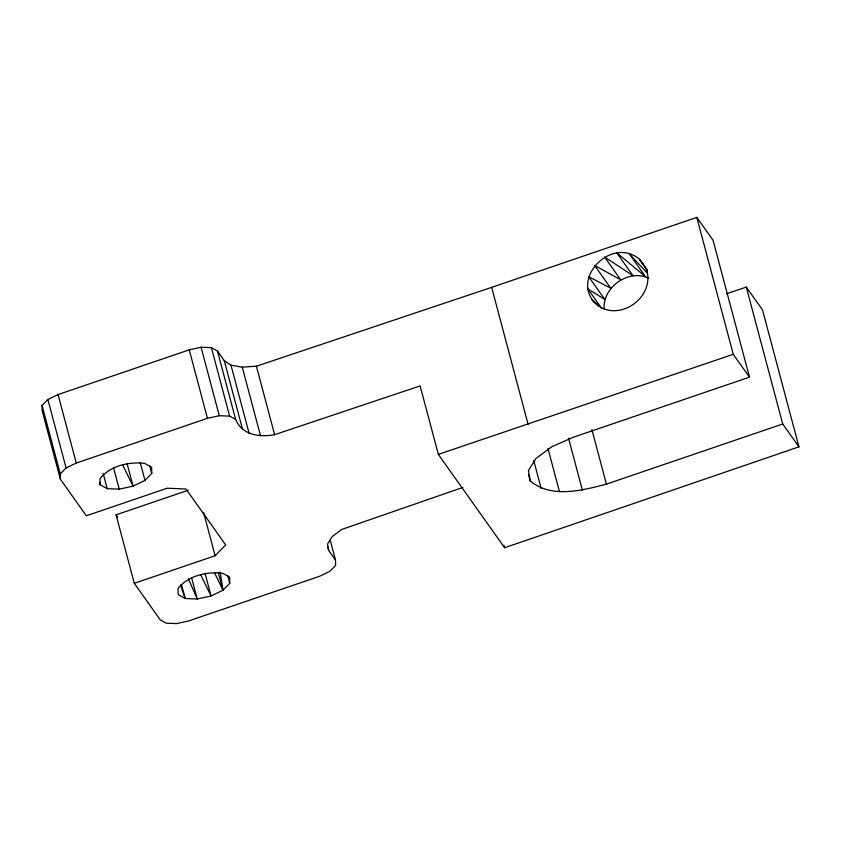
<?xml version="1.0" encoding="UTF-8"?>
<svg xmlns="http://www.w3.org/2000/svg" width="841" height="841" viewBox="0 0 841 841"><rect width="100%" height="100%" fill="white"/><g stroke="black" fill="none" stroke-linecap="round" stroke-linejoin="round"><path stroke-width="1.26" d="M604.174 309.215C602.377 287.191 628.563 268.689 648.495 278.192M188.184 490.25L116.069 514.839L134.287 583.307L215.107 555.743L225.693 544.957L185.956 488.989L167.159 488.222L86.339 515.785L60.394 479.233L42.176 410.776L42.05 405.425L47.863 399.496L58.061 394.576L189.236 349.845L201.083 347.249L211.406 347.669L217.441 351.002L224.253 360.6L230.981 365.173L242.271 367.149L256.41 366.213L491.659 287.359L696.821 217.399L713.042 240.232L749.478 377.167L573.152 437.299L551.633 446.855L535.938 458.513L528.432 470.508L530.261 481.01C551.601 498.639 582.172 490.429 606.403 484.132L782.729 424.001L798.95 446.844L504.632 547.733L438.34 454.382L420.122 385.914L274.629 434.681C259.89 437.467 242.04 435.165 235.659 419.47L217.441 351.002M60.394 479.233L60.268 473.893L66.082 467.964L76.279 463.044L207.454 418.313L219.301 415.717L229.625 416.137L235.659 419.47M144.957 480.379L151.748 473.462L151.601 467.239L144.557 463.349C128.641 461.614 110.507 465.662 100.016 478.54L100.163 484.773L107.206 488.653L119.254 489.147L133.067 486.119L144.957 480.379L140.237 462.634M214.444 572.49L222.97 590.245L229.751 583.328L229.604 577.094L222.571 573.215C206.644 571.481 188.51 575.528 178.029 588.406L178.176 594.64L185.209 598.519L197.257 599.013L211.07 595.985L222.97 590.245L220.258 572.364M462.939 487.412L341.888 529.399L332.195 536.6L327.559 544.001L328.694 550.487L335.496 560.085L335.622 565.425L329.809 571.354L319.622 576.274L188.437 621.005L176.589 623.602L166.266 623.181L160.232 619.849L134.287 583.307M726.435 293.845L746.293 287.075L762.514 309.909L798.95 446.844M438.34 454.382L733.257 354.324L749.478 377.167M598.487 306.124C567.16 281.514 610.839 235.028 639.57 259.322L646.95 269.709M646.908 272.663L629.142 253.646L645.362 276.489L616.747 252.826L632.968 275.659L604.532 256.989L620.753 279.832L594.598 265.43L610.818 288.274L588.668 276.678L604.889 299.522L587.775 288.799L601.788 308.521M594.282 302.802L592.075 299.69L600.8 307.47C624.485 319.853 655.412 294.466 646.235 268.868L639.57 259.322L646.95 269.772M116.069 514.839L117.551 516.931M646.235 268.868L647.433 271.17M200.778 574.95L211.07 595.985L205.004 573.163M122.765 465.084L133.067 486.119L126.991 463.296M188.395 578.797L197.257 599.013L191.527 577.462M180.5 585.031L185.209 598.519L181.498 584.569M746.293 287.075L782.729 424.001M696.821 217.399L733.257 354.324M591.896 429.614L606.403 484.132M568.527 438.14L582.361 490.124M547.975 448.516L559.444 491.628M491.659 287.359L528.095 424.295M533.73 460.532L541.152 488.432M528.579 474.671L530.261 481.01M503.959 545.199L504.632 547.733M330.103 539.796L335.496 560.085M327.675 546.682L328.694 550.487M256.41 366.213L274.629 434.681M242.271 367.149L260.489 435.617M230.981 365.173L249.199 433.641M224.253 360.6L242.471 429.057M211.406 347.669L229.625 416.137M201.083 347.249L219.301 415.717M189.236 349.845L207.454 418.313M227.732 575.728L229.751 583.328M203.638 512.642L215.107 555.743M218.239 572.5L222.97 590.245M149.719 465.861L151.748 473.462M113.514 467.596L119.254 489.147M103.159 473.441L107.206 488.653M99.49 482.24L100.163 484.773M58.061 394.576L76.279 463.044M47.863 399.496L66.082 467.964M42.05 405.425L60.268 473.893"/></g></svg>
